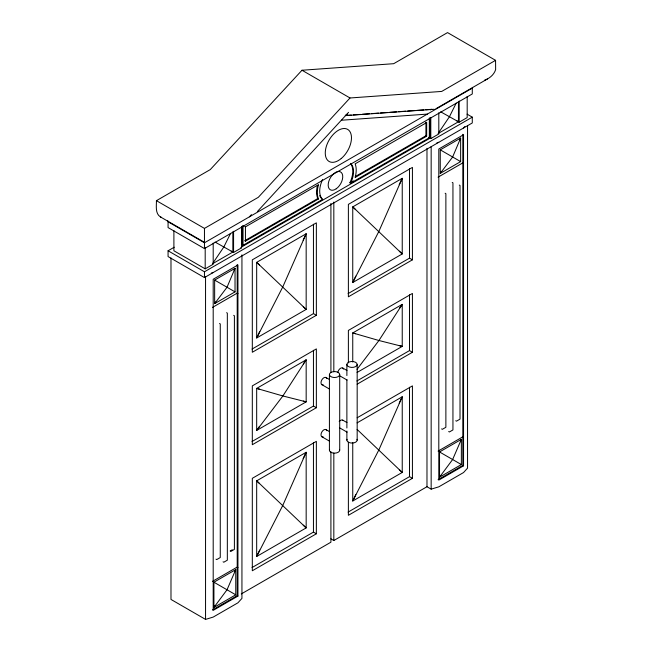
<?xml version="1.0" encoding="UTF-8"?>
<svg xmlns="http://www.w3.org/2000/svg" width="652" height="652" viewBox="0 0 652 652"><rect width="100%" height="100%" fill="white"/><g stroke="black" fill="none" stroke-linecap="round" stroke-linejoin="round"><path stroke-width="0.98" d="M329.415 450.173L329.415 374.541M353.123 180.914L353.873 181.321M259.716 331.583L256.676 337.98L306.171 309.415L306.171 233.775L256.676 262.348L256.676 337.98L282.878 286.717L306.171 233.775L303.131 240.172M355.788 276.122L352.748 282.52L402.235 253.946L402.235 178.314L352.748 206.888L352.748 282.52L378.942 231.256L402.235 178.314L399.195 184.712M259.716 550.076L256.676 556.482L306.171 527.908L306.171 452.276L256.676 480.842L256.676 556.482L282.878 505.218L306.171 452.276L303.131 458.674M355.788 494.615L352.748 501.013L402.235 472.439L402.235 396.807L357.084 422.879M399.195 403.205L402.235 396.807L378.942 449.75L352.748 501.013L352.748 442.529M230.588 233.375L223.823 246.994L213.033 262.96M456.196 103.122L449.432 116.741L438.641 132.706M215.625 301.949L214.647 303.636L235.03 291.868L235.03 268.339L214.647 280.099L214.647 303.636L227.026 287.247L235.03 268.339L234.06 270.018M441.233 171.696L440.263 173.375L460.638 161.614L460.638 138.085L440.263 149.846L440.263 173.375L452.635 156.993L460.638 138.085L459.668 139.764M214.915 605.708L213.921 607.428L235.755 594.82L235.755 569.612L213.921 582.212L213.921 607.428L227.026 589.775L235.755 569.612L234.761 571.331M440.524 475.455L439.529 477.166L461.363 464.566L461.363 439.35L439.529 451.958L439.529 477.166L452.635 459.521L461.363 439.35L460.377 441.07M348.559 112.356L257.336 211.582M259.553 426.318L256.676 430.426L256.676 388.405L306.171 359.831L306.171 401.852L256.676 430.426L282.878 395.968L306.171 359.831L303.294 363.938M399.358 308.477L402.235 304.37L402.235 346.391L357.084 372.455M357.011 369.35L378.942 340.507L402.235 304.37L352.748 332.944L352.748 361.958M463.548 127.996L464.884 126.529M484.42 80.261A19.421 15.86 0 0 0 495.634 69.625L495.569 60.334L447.541 32.6L393.686 63.692L301.982 70.245L210.286 169.577L156.431 200.669C156.529 205.869 155.029 213.563 160.425 216.92L204.459 242.34M495.569 60.334L441.714 91.427L350.018 97.979L258.314 197.311L204.459 228.404L156.431 200.669M249.382 216.855L251.452 214.614M347.41 114.01L345.25 115.494L351.306 115.054M467.085 114.157L472.284 117.156L472.284 122.959L204.459 277.581L168.069 256.57L168.069 250.775L174.239 247.214M435.919 108.713L487.582 78.884M472.643 87.36A13.668 11.157 0 0 0 472.26 88.159L204.459 242.788L168.069 221.778L167.662 220.457M168.069 221.778L168.069 227.581L204.459 248.591L472.284 93.961L472.284 88.167M244.704 226.448L245.437 226.863L318.526 184.663L318.176 185.885A23.374 13.496 -60 0 0 318.176 198.143L318.526 198.958L245.437 241.15L244.704 240.735L317.801 198.534L318.526 198.958M426.652 122.568L355.128 163.864L355.332 164.328A23.782 13.733 -60 0 1 355.332 176.798L355.128 177.491L426.652 136.195L426.652 122.568L425.927 122.152L425.927 135.771L355.275 176.562M429.342 117.914L429.342 137.743L350.613 183.196L349.888 182.78L352.316 181.378M242.308 226.048L242.308 244.891L243.033 245.315L322.61 199.365A19.976 11.532 -60 0 1 322.61 179.536M212.47 263.799L232.845 252.031L233.571 252.454L241.574 247.833L241.574 226.651M241.729 246.904L430.076 138.167L430.801 138.583L438.804 133.962L438.804 112.788M438.079 133.546L458.454 121.777L459.179 122.201L467.191 117.58L467.191 96.398M173.897 230.604L173.897 250.775L205.193 268.844L213.196 264.223L213.196 243.041M168.069 250.775L204.459 271.786L472.284 117.156M212.47 307.418L237.214 293.131L237.939 293.547M438.079 177.157L462.822 162.87L463.548 163.293M252.031 349.073L313.449 313.612L316.359 315.291L316.359 222.854L252.316 259.83L252.316 352.267L316.359 315.291M348.103 293.604L409.513 258.151L412.423 259.83L412.423 167.393L348.38 204.369L348.38 296.807L412.423 259.83M252.031 441.51L313.449 406.049L316.359 407.736L316.359 348.91L252.316 385.886L252.316 444.713L316.359 407.736M356.872 380.98L409.513 350.589L412.423 352.267L412.423 293.441L348.38 330.417L348.38 362.879M357.149 384.183L412.423 352.267M357.149 417.793L412.423 385.886L412.423 478.323L348.38 515.3L348.38 442.162M232.259 549.775L230.14 550.997L230.873 551.421L234.402 549.383L234.402 315.755L233.677 315.34M212.47 581.372L237.214 567.085L237.939 567.509M438.079 451.119L462.822 436.832L463.548 437.256M252.031 567.566L313.449 532.105L316.359 533.792L316.359 441.347L252.316 478.323L252.316 570.761L316.359 533.792M348.103 512.097L409.513 476.645L412.423 478.323M212.47 609.946L237.214 595.659L237.939 596.083L237.939 264.973L213.196 279.26L213.196 610.37L237.939 596.083M438.079 479.693L462.822 465.406L463.548 465.821L463.548 134.72L438.804 149.006L438.804 480.108L463.548 465.821M241.273 593.948L330.914 542.195L330.914 451.738M330.914 538.829L333.824 540.508L426.978 486.726L426.978 148.281M430.369 109.821L431.885 109.3L425.837 109.732M436.897 142.861L438.804 142.283M211.281 273.115L213.196 272.536M426.84 486.653L431.159 489.147L438.804 486.832L463.548 472.545L467.549 468.136L467.549 125.616M170.987 257.939L170.987 599.441L205.551 619.4L213.196 617.085L237.939 602.807L241.941 598.389L241.941 254.859M353.319 114.915L360.369 114.41M362.382 114.263L369.431 113.758M371.453 113.619L378.502 113.114M380.515 112.967L387.565 112.462M389.578 112.323L396.628 111.818M398.641 111.671L405.691 111.174M407.712 111.027L414.762 110.522M416.775 110.375L423.824 109.878M345.454 115.624L434.208 109.283M341.403 120.237L427.37 114.1M355.601 333.718L352.748 332.944L378.942 340.507L402.235 346.391L399.383 345.609M259.537 389.179L256.676 388.405L282.878 395.968L306.171 401.852L303.31 401.078M160.425 216.92L161.191 217.23M458.454 101.614L458.454 121.777L440.695 111.826M232.845 231.867L232.845 252.031L215.087 242.079M456.759 120.824L458.454 121.777M231.15 251.085L232.845 252.031M425.927 135.771L426.652 136.195M428.617 137.327L429.342 137.743M440.263 149.846L460.638 161.614M301.982 70.245L350.018 97.979M459.285 185.086L460.019 185.502L460.019 419.122L456.481 421.168L455.748 420.744M452.219 182.438L452.944 182.862L452.944 429.929L449.407 431.966L448.682 431.551M445.145 193.245L445.878 193.668L445.878 427.288L442.341 429.326L441.616 428.91M321.884 198.95L322.61 199.365M240.849 247.41L241.574 247.833M214.647 280.099L235.03 291.868M342.707 368.013L346.954 370.466M339.439 375.633L347.084 380.051M226.611 312.699L227.336 313.115L227.336 560.182L223.799 562.228L223.074 561.804M325.959 377.508L329.358 379.472M219.537 323.498L220.262 323.922L220.262 557.541L216.733 559.587L215.999 559.163M439.529 451.958L461.363 464.566M321.843 384.639L329.586 389.114M342.707 420.116L346.954 422.569M339.439 427.736L347.084 432.154M325.959 429.595L329.358 431.559M321.843 436.726L329.586 441.2M213.921 582.212L235.755 594.82M357.109 429.44L402.235 472.439L399.326 469.676M355.658 209.659L352.748 206.888L402.235 253.946L399.326 251.183M259.594 265.12L256.676 262.348L306.171 309.415L303.253 306.644M259.594 483.613L256.676 480.842L306.171 527.908L303.253 525.137M317.801 198.534L317.442 197.719A23.374 13.496 -60 0 1 317.442 185.47M462.822 134.304L462.822 465.406M459.179 101.019L459.179 122.201M431.159 146.627L431.159 489.147M430.801 117.409L430.801 138.583M430.076 117.996L430.076 138.167M409.513 168.754L409.513 258.151M409.513 294.81L409.513 350.589M409.513 387.255L409.513 476.645M357.174 364.46A5.143 2.975 0 0 1 349.456 367.027A5.143 2.975 0 0 1 349.456 361.884A5.143 2.975 0 0 1 357.174 364.46L357.174 440.092M346.88 364.46L346.88 375.552M346.88 379.586L346.88 427.989M346.88 431.013L346.88 440.092M339.708 374.541A5.143 2.975 0 0 1 331.99 377.117A5.143 2.975 0 0 1 331.99 371.966A5.143 2.975 0 0 1 339.708 374.541L339.708 450.173M333.824 202.063L333.824 371.795M333.824 453.107L333.824 540.508M330.914 203.432L330.914 372.455M313.449 224.223L313.449 313.612M313.449 350.271L313.449 406.049M313.449 442.716L313.449 532.105M245.437 226.863L245.437 241.15M243.033 225.478L243.033 245.315M237.214 264.557L237.214 595.659M233.571 231.281L233.571 252.454M205.551 276.88L205.551 619.4M205.193 247.662L205.193 268.844M204.459 228.404L204.459 248.591M204.459 271.786L204.459 277.581M323.147 384.762A4.116 2.38 -60 0 1 321.843 379.888A4.116 2.38 -60 0 1 326.717 378.584M323.147 436.848A4.116 2.38 -60 0 1 321.843 431.974A4.116 2.38 -60 0 1 326.717 430.67M337.834 372.333A4.116 2.38 -60 0 1 340.646 368.217A4.116 2.38 -60 0 1 343.457 369.089M339.195 421.608A4.116 2.38 -60 0 1 343.172 420.548M356.994 439.318A5.143 2.975 0 0 1 352.023 443.058A5.143 2.975 0 0 1 347.051 439.318M339.529 449.407A5.143 2.975 0 0 1 334.558 453.148A5.143 2.975 0 0 1 329.586 449.407M321.02 197.98A19.976 11.532 -60 0 1 319.724 195.51M350.76 163.913A19.976 11.532 -60 0 1 349.888 182.78M350.613 163.367A19.976 11.532 -60 0 1 350.613 183.196M341.232 158.526A18.525 10.693 -60 0 0 348.013 129.609A18.525 10.693 -60 0 0 325.87 148.102A18.525 10.693 -60 0 0 341.232 158.526M336.236 188.778A10.293 5.941 -60 0 0 341.346 172.519A10.293 5.941 -60 0 0 328.812 181.305A10.293 5.941 -60 0 0 336.236 188.778"/></g></svg>
